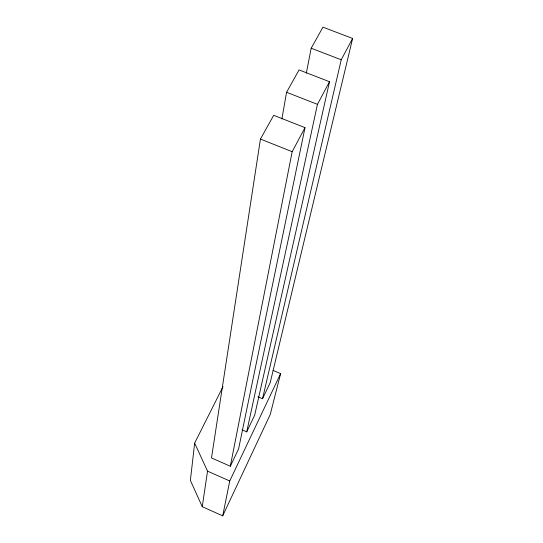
<?xml version="1.0" encoding="UTF-8"?>
<svg xmlns="http://www.w3.org/2000/svg" width="543" height="543" viewBox="0 0 543 543"><rect width="100%" height="100%" fill="white"/><g stroke="black" fill="none" stroke-linecap="round" stroke-linejoin="round"><path stroke-width="0.81" d="M223.058 386.582L194.645 443.115L190.383 480.385L202.24 506.687L222.705 515.85L270.231 414.533L280.622 373.625L273.095 370.414M202.24 506.687L207.541 471.154L194.645 443.115M260.443 139.056L211.499 457.932L230.32 466.233L238.594 448.891L305.003 127.659L273.713 115.299L260.443 139.056L292.168 151.701L230.32 466.233M281.878 118.992L286.582 92.269L299.064 69.918L329.52 81.728L254.694 415.157L246.719 431.875L242.09 429.852M306.32 73.169L311.187 48.218L322.956 27.15L352.617 38.465L270.224 382.625L262.534 398.745L257.979 396.784M222.705 515.85L229.743 480.983L280.622 373.625M246.719 431.875L317.445 104.344L329.52 81.728M262.534 398.745L341.235 59.784L352.617 38.465M292.168 151.701L305.003 127.659M311.187 48.218L341.235 59.784M286.582 92.269L317.445 104.344M207.541 471.154L229.743 480.983"/></g></svg>
